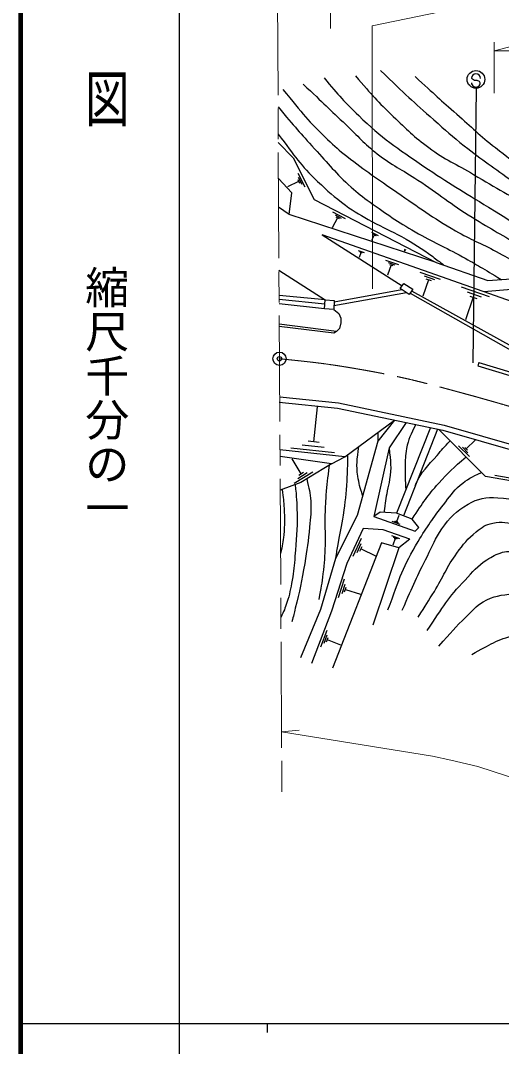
# Model space of a CAD drawing. Units: millimetres, scale not verified. Extents: x 40000 to 680000, y 20000 to 380000.
# Drawn here: x 40000 to 94570, y 202409 to 318759 of the extents above; entities that cross this region are included whole.
import ezdxf
from ezdxf.enums import TextEntityAlignment as Align

# ---------------------------------------------------------------- set-up
doc = ezdxf.new("R2010")
doc.units = ezdxf.units.MM
doc.header["$LTSCALE"] = 1000
doc.header["$PDMODE"] = 32
doc.header["$PDSIZE"] = 500
doc.linetypes.add('CHAIN', pattern=[18.5, 12, -1.5, 3.5, -1.5])
for name, color, linetype, lineweight in [('M-BGD', 7, 'Continuous', 25), ('M-BMK', 2, 'CHAIN', 13), ('M-BMK-SRVR', 3, 'Continuous', 25), ('M-STR-HTXT', 7, 'Continuous', 13), ('M-STR-STRC', 7, 'Continuous', 25), ('M-TTL', 2, 'Continuous', 140), ('M-TTL-BAND', 7, 'Continuous', 25)]:
    doc.layers.add(name, color=color, linetype=linetype, lineweight=lineweight)
doc.layers.add('M-OTRS', color=6, linetype='Continuous')
doc.styles.add('@ＭＳ ゴシック', font='')
doc.styles.get('@ＭＳ ゴシック').set_extended_font_data('@MS Gothic')

msp = doc.modelspace()

# ---------------------------------------------------------------- linework, layer by layer
at = {"layer": 'M-BGD'}
for p, q in [((71461, 301455), (72258, 299901)), ((71549, 300518), (70306, 299881)), ((71449, 300713), (71649, 300324)), ((71505, 300987), (71904, 300210)), ((70479, 296750), (69285, 297584)), ((75401, 297051), (76827, 296312)), ((75683, 296723), (76397, 296354)), ((75966, 296396), (75375, 295255)), ((75788, 296488), (76145, 296304)), ((100132, 285332), (74231, 294436)), ((74231, 294436), (83303, 288689)), ((80126, 294411), (79812, 293805)), ((79826, 294759), (80583, 294366)), ((79976, 294585), (80355, 294389)), ((80032, 294460), (80221, 294362)), ((78321, 292680), (78987, 292446)), ((78608, 292430), (78420, 291897)), ((78465, 292555), (78798, 292438)), ((78524, 292459), (78691, 292400)), ((83626, 292790), (83524, 292593)), ((83527, 292842), (83725, 292739)), ((81414, 291593), (82887, 291075)), ((82047, 291040), (81633, 289862)), ((81731, 291316), (82467, 291058)), ((81863, 291104), (82231, 290975)), ((69325, 290430), (74556, 287094)), ((85296, 290229), (87611, 289415)), ((85793, 289794), (86951, 289387)), ((83084, 288350), (83473, 288950)), ((83473, 288950), (84498, 288285)), ((86291, 289359), (85640, 287508)), ((86001, 289461), (86580, 289257)), ((90006, 288573), (93190, 287454)), ((74556, 287094), (69341, 287562)), ((75560, 286428), (83774, 287903)), ((75589, 286868), (83249, 288244)), ((84109, 287686), (83084, 288350)), ((84498, 288285), (84109, 287686)), ((84225, 287825), (95639, 281378)), ((84375, 288095), (95798, 281772)), ((90690, 287975), (92282, 287416)), ((90976, 287517), (91772, 287237)), ((69343, 287169), (74527, 286648)), ((74487, 286054), (69346, 286622)), ((74487, 286054), (74556, 287094)), ((74556, 287094), (75600, 287024)), ((75600, 287024), (75530, 285984)), ((91374, 287377), (90479, 284829)), ((75530, 285984), (74487, 286054)), ((75850, 283484), (69359, 284327)), ((75549, 283321), (69360, 284066)), ((91997, 279985), (91880, 279597)), ((73264, 270977), (73684, 274940)), ((86500, 272588), (82673, 262884)), ((87307, 272417), (83436, 262600)), ((90574, 270171), (91566, 271156)), ((76815, 269297), (69438, 270079)), ((75635, 269724), (70682, 270249)), ((74449, 270350), (71973, 270613)), ((73883, 270911), (72644, 271042)), ((90942, 269305), (89711, 270544)), ((90758, 269738), (90143, 270357)), ((90728, 270016), (90420, 270326)), ((75302, 268488), (69443, 269322)), ((71851, 267337), (70817, 269048)), ((73180, 267555), (71040, 266262)), ((72515, 267446), (71446, 266800)), ((72119, 267498), (71584, 267175)), ((96832, 266647), (93816, 267165)), ((80077, 262501), (84783, 260843)), ((83076, 261601), (82175, 261952)), ((82886, 261779), (82435, 261955)), ((82809, 261913), (82583, 262001)), ((82696, 261957), (82977, 262678)), ((77732, 258005), (78705, 260070)), ((82104, 260352), (83015, 260025)), ((82494, 260006), (82233, 259278)), ((82299, 260179), (82755, 260016)), ((82380, 260047), (82608, 259965)), ((78182, 258424), (78668, 259456)), ((78510, 258585), (78753, 259101)), ((78631, 258843), (80283, 258064)), ((76091, 253310), (76772, 255448)), ((76475, 253777), (76816, 254845)), ((76774, 253976), (76944, 254510)), ((76859, 254243), (78569, 253698)), ((74070, 247746), (74791, 249634)), ((74439, 248146), (74800, 249090)), ((74718, 248310), (74898, 248782)), ((74808, 248546), (76319, 247969))]:
    msp.add_line(p, q, dxfattribs=at)
for points in [[(69244, 304944), (70918, 303171), (73335, 298458), (87142, 291307)], [(87142, 291307), (70479, 296750), (70792, 299219), (69266, 300854)], [(87142, 291307), (93018, 289290), (122793, 291403), (122597, 293516), (126236, 294650), (143367, 285512), (141245, 281252), (123049, 290559), (92558, 287994)], [(75530, 285984), (76134, 285527), (76337, 285002), (76349, 284481), (76210, 283843), (75850, 283484), (75549, 283321)], [(91880, 279597), (121577, 270636), (144616, 264100), (152112, 262374), (156741, 261518), (165617, 260472), (174889, 259914), (184362, 259769), (190194, 259965), (209168, 261323), (246940, 264605), (256658, 265486)], [(91997, 279985), (121691, 271025), (144716, 264493), (152194, 262771), (156802, 261919), (165653, 260876), (174904, 260319), (184358, 260174), (190173, 260370), (209136, 261727), (246904, 265009), (256622, 265890)], [(69405, 276079), (76069, 275400), (88067, 272870), (101396, 269062), (111230, 265723)], [(69344, 275482), (75976, 274807), (87923, 272288), (101217, 268489), (111037, 265155)], [(82420, 273448), (80553, 271045), (78179, 262634), (75724, 257759), (74038, 251964), (71777, 246491)], [(75302, 268488), (76815, 269297), (82420, 273448)], [(83747, 273168), (81820, 270291), (80077, 262501)], [(107863, 266233), (97777, 266180), (92769, 267040), (87458, 272385)], [(75302, 268488), (71807, 266375), (69464, 265489)], [(82673, 262884), (80807, 263000), (80077, 262501)], [(84783, 260843), (85201, 261272), (84447, 262223), (82673, 262884)], [(84162, 259932), (81160, 261010), (78888, 261161), (77007, 257170), (75285, 251770), (73016, 245823)], [(82928, 258970), (80971, 259544), (75389, 245328)], [(84162, 259932), (82928, 258970), (79980, 250205)]]:
    msp.add_lwpolyline(points, dxfattribs=at)
for points, knots in [([(80846, 313073), (83732, 310342), (84482, 309597), (86910, 307478), (88241, 306316), (88962, 305634), (90353, 304544), (92444, 302905), (93684, 302078), (95831, 300514), (98052, 298895), (99125, 297712), (101543, 296405), (104413, 294856), (106321, 294630), (109251, 293197), (111080, 292303), (111711, 291983), (113863, 290769)], [0, 0, 0, 0, 1, 1, 1, 2, 2, 2, 3, 3, 3, 4, 4, 4, 5, 5, 5, 6, 6, 6, 6]), ([(74441, 312257), (76154, 310178), (76747, 309559), (78373, 307972), (80992, 305417), (82746, 304284), (85768, 302221), (88567, 300310), (90222, 299369), (93104, 297584), (97930, 294597), (99535, 293702), (105609, 290183)], [0, 0, 0, 0, 1, 1, 1, 2, 2, 2, 3, 3, 3, 4, 4, 4, 4]), ([(77989, 312486), (79950, 310240), (80510, 309572), (82293, 307869), (83805, 306426), (84637, 305584), (86323, 304348), (88192, 302979), (89415, 302476), (91410, 301296), (94074, 299720), (95583, 298865), (98257, 297305), (100718, 295870), (102111, 295090), (104556, 293627), (106587, 292412), (107232, 292018), (109730, 290476)], [0, 0, 0, 0, 1, 1, 1, 2, 2, 2, 3, 3, 3, 4, 4, 4, 5, 5, 5, 6, 6, 6, 6]), ([(84758, 312408), (87039, 310327), (87626, 309789), (89492, 308143), (91191, 306646), (92085, 305735), (93875, 304348), (96361, 302421), (97736, 301288), (100448, 299692), (102498, 298486), (103750, 297998), (105886, 296953), (108214, 295815), (109567, 295279), (111873, 294097), (114095, 292957), (114822, 292545), (117483, 291026)], [0, 0, 0, 0, 1, 1, 1, 2, 2, 2, 3, 3, 3, 4, 4, 4, 5, 5, 5, 6, 6, 6, 6]), ([(69760, 310947), (72044, 308192), (72660, 307293), (74846, 305274), (75682, 304502), (76140, 304056), (77037, 303357), (79188, 301680), (80466, 300837), (82711, 299288), (85271, 297521), (86666, 296458), (89362, 294906), (91115, 293896), (92204, 293528), (93979, 292558), (95901, 291507), (96528, 291113), (98805, 289701)], [0, 0, 0, 0, 1, 1, 1, 2, 2, 2, 3, 3, 3, 4, 4, 4, 5, 5, 5, 6, 6, 6, 6]), ([(72081, 311547), (74432, 309296), (75027, 308722), (76933, 306930), (78304, 305642), (78969, 304799), (80454, 303644), (82147, 302327), (83284, 301856), (85071, 300670), (87508, 299053), (88768, 297987), (91253, 296445), (93440, 295087), (94681, 294345), (96965, 293158), (99567, 291806), (100522, 291423), (103800, 290055)], [0, 0, 0, 0, 1, 1, 1, 2, 2, 2, 3, 3, 3, 4, 4, 4, 5, 5, 5, 6, 6, 6, 6]), ([(69221, 308953), (71178, 306648), (71701, 306030), (73359, 304218), (74943, 302487), (75759, 301438), (77507, 299875), (78309, 299157), (78782, 298777), (79659, 298153), (81610, 296764), (82713, 295990), (84784, 294788), (86830, 293601), (88082, 293129), (90145, 291971), (91873, 291001), (92437, 290665), (94518, 289396)], [0, 0, 0, 0, 1, 1, 1, 2, 2, 2, 3, 3, 3, 4, 4, 4, 5, 5, 5, 6, 6, 6, 6]), ([(69238, 305882), (71174, 303286), (71735, 302394), (73712, 300509), (74885, 299391), (75561, 298775), (76863, 297810), (77971, 296989), (78673, 296643), (79876, 295971), (81165, 295250), (81955, 294974), (83241, 294249), (84666, 293446), (85440, 292944), (86762, 291980), (87283, 291600), (87463, 291474), (88078, 290986)], [0, 0, 0, 0, 1, 1, 1, 2, 2, 2, 3, 3, 3, 4, 4, 4, 5, 5, 5, 6, 6, 6, 6]), ([(84834, 272939), (84259, 271768), (84002, 271334), (83794, 270214), (83643, 269401), (83661, 268929), (83637, 268102), (83608, 267100), (83640, 266746), (83720, 265539)], [0, 0, 0, 0, 1, 1, 1, 2, 2, 2, 3, 3, 3, 3]), ([(84768, 265977), (84794, 266065), (84812, 266093), (84843, 266167), (85452, 267631), (86234, 268220), (87254, 269435), (87814, 270102), (88009, 270332), (88732, 271103)], [0, 0, 0, 0, 1, 1, 1, 2, 2, 2, 3, 3, 3, 3]), ([(78819, 264901), (78490, 265850), (78404, 266206), (78272, 267070), (78074, 268375), (78194, 268940), (78370, 270448)], [0, 0, 0, 0, 1, 1, 1, 2, 2, 2, 2]), ([(81820, 270291), (81963, 268664), (82102, 268090), (81881, 266707), (81800, 266205), (81711, 265932), (81614, 265432), (81430, 264478), (81398, 264155), (81238, 262973)], [0, 0, 0, 0, 1, 1, 1, 2, 2, 2, 3, 3, 3, 3]), ([(77090, 269500), (77087, 268106), (77076, 267714), (77010, 266571), (76923, 265043), (76821, 264188), (76599, 262673), (76407, 261370), (76221, 260653), (75996, 259355), (75888, 258732), (75854, 258535), (75724, 257759)], [0, 0, 0, 0, 1, 1, 1, 2, 2, 2, 3, 3, 3, 4, 4, 4, 4]), ([(84447, 262223), (85730, 264177), (86126, 264821), (87446, 266287), (88571, 267538), (89044, 267969), (90556, 269267)], [0, 0, 0, 0, 1, 1, 1, 2, 2, 2, 2]), ([(75019, 268317), (74813, 266700), (74748, 266258), (74654, 264931), (74583, 263927), (74549, 263363), (74532, 262357), (74512, 261151), (74604, 260474), (74561, 259268), (74516, 257997), (74457, 257284), (74306, 256022), (74169, 254875), (74103, 254486), (73854, 253100)], [0, 0, 0, 0, 1, 1, 1, 2, 2, 2, 3, 3, 3, 4, 4, 4, 5, 5, 5, 5]), ([(72473, 266778), (72759, 265635), (72846, 265241), (72924, 264235), (73012, 263096), (72899, 262451), (72793, 261314), (72642, 259687), (72513, 258778), (72246, 257166), (71915, 255174), (71659, 254068), (71176, 252106), (71028, 251504), (70983, 251305), (70785, 250567)], [0, 0, 0, 0, 1, 1, 1, 2, 2, 2, 3, 3, 3, 4, 4, 4, 5, 5, 5, 5]), ([(81679, 251921), (83047, 255589), (83399, 256856), (85122, 259694), (86144, 261378), (86775, 262292), (87991, 263842), (88696, 264740), (89021, 265325), (89895, 266059), (90735, 266764), (91169, 266979), (92294, 267518)], [0, 0, 0, 0, 1, 1, 1, 2, 2, 2, 3, 3, 3, 4, 4, 4, 4]), ([(69676, 265569), (69822, 264565), (69853, 264263), (69904, 263421), (69974, 262259), (69983, 261599), (69857, 260441), (69766, 259602), (69716, 259293), (69504, 258308)], [0, 0, 0, 0, 1, 1, 1, 2, 2, 2, 3, 3, 3, 3]), ([(71166, 266133), (71318, 264605), (71342, 264152), (71373, 262879), (71420, 260972), (71290, 259903), (71138, 258001), (71054, 256934), (71017, 256331), (70817, 255280), (70627, 254284), (70551, 253713), (70226, 252752), (69997, 252077), (69899, 251831), (69545, 251059)], [0, 0, 0, 0, 1, 1, 1, 2, 2, 2, 3, 3, 3, 4, 4, 4, 5, 5, 5, 5]), ([(83315, 251889), (84623, 254849), (84952, 255671), (86158, 258019), (86780, 259231), (87015, 259983), (87801, 261096), (88724, 262403), (89391, 263109), (90775, 263914), (91937, 264590), (92796, 264698), (94139, 264644), (95999, 264569), (97033, 264130), (98730, 263366), (101134, 262283), (102156, 261088), (104390, 259688), (105979, 258692), (106782, 257966), (108486, 257184), (110767, 256137), (112291, 256184), (114589, 255175), (117507, 253895), (118879, 252644), (121762, 251289), (124500, 250002), (126047, 249268), (128936, 248367), (131549, 247552), (133172, 247714), (135796, 246933), (138068, 246256), (139344, 245819), (141456, 244742), (143641, 243628), (144768, 242792), (146673, 241247), (148425, 239826), (149390, 238978), (150846, 237256), (152024, 235863), (152424, 235289), (153585, 233473)], [0, 0, 0, 0, 1, 1, 1, 2, 2, 2, 3, 3, 3, 4, 4, 4, 5, 5, 5, 6, 6, 6, 7, 7, 7, 8, 8, 8, 9, 9, 9, 10, 10, 10, 11, 11, 11, 12, 12, 12, 13, 13, 13, 14, 14, 14, 15, 15, 15, 15]), ([(85101, 251097), (86009, 252497), (86243, 252869), (86953, 254018), (87986, 255689), (88344, 256767), (89510, 258348), (90267, 259376), (90687, 259998), (91701, 260774), (92359, 261278), (92764, 261606), (93579, 261765), (94633, 261970), (95281, 261812), (96317, 261530), (98125, 261039), (98963, 260288), (100621, 259417), (101757, 258821), (102323, 258359), (103464, 257774), (104792, 257094), (105557, 256743), (106960, 256235), (109987, 255138), (111832, 254965), (114837, 253809), (116079, 253332), (116729, 252940), (117863, 252244), (119171, 251442), (119727, 250737), (120993, 249871), (122508, 248833), (123288, 248034), (125036, 247471), (127446, 246695), (128970, 247106), (131479, 246767), (133212, 246532), (134208, 246474), (135887, 245984), (138656, 245176), (140064, 244266), (142564, 242828), (144508, 241710), (145487, 240889), (147194, 239437), (148992, 237907), (149914, 236887), (151185, 234898), (151540, 234344), (151689, 234140), (152046, 233451)], [0, 0, 0, 0, 1, 1, 1, 2, 2, 2, 3, 3, 3, 4, 4, 4, 5, 5, 5, 6, 6, 6, 7, 7, 7, 8, 8, 8, 9, 9, 9, 10, 10, 10, 11, 11, 11, 12, 12, 12, 13, 13, 13, 14, 14, 14, 15, 15, 15, 16, 16, 16, 17, 17, 17, 18, 18, 18, 18]), ([(86150, 249570), (87984, 252325), (88493, 253296), (90445, 255299), (91361, 256239), (91777, 256913), (92897, 257595), (93555, 257995), (93932, 258238), (94671, 258455), (95024, 258560), (95242, 258553), (95610, 258534), (96889, 258467), (97548, 258041), (98766, 257647), (99780, 257319), (100314, 257042), (101296, 256630), (102398, 256167), (103035, 255943), (104087, 255378), (104695, 255051), (104913, 254655), (105548, 254386), (106629, 253929), (107330, 253965), (108469, 253682), (109836, 253342), (110613, 253193), (111965, 252795), (113680, 252291), (114655, 252021), (116295, 251308), (117258, 250890), (117731, 250518), (118616, 249952), (119996, 249070), (120641, 248391), (121981, 247448), (122804, 246869), (123227, 246477), (124120, 246013), (124904, 245606), (125368, 245386), (126233, 245205), (127591, 244920), (128392, 245025), (129780, 244996), (131186, 244967), (131975, 245120), (133380, 245048), (134099, 245012), (134504, 244951), (135206, 244787), (136499, 244485), (137180, 244140), (138388, 243588), (139499, 243080), (140049, 242647), (141048, 241944), (142652, 240816), (143517, 240134), (145013, 238866), (147558, 236710), (148320, 235735), (150986, 232763)], [0, 0, 0, 0, 1, 1, 1, 2, 2, 2, 3, 3, 3, 4, 4, 4, 5, 5, 5, 6, 6, 6, 7, 7, 7, 8, 8, 8, 9, 9, 9, 10, 10, 10, 11, 11, 11, 12, 12, 12, 13, 13, 13, 14, 14, 14, 15, 15, 15, 16, 16, 16, 17, 17, 17, 18, 18, 18, 19, 19, 19, 20, 20, 20, 21, 21, 21, 22, 22, 22, 22]), ([(87472, 247798), (88893, 249422), (89280, 249915), (90576, 251137), (91300, 251820), (91621, 252328), (92480, 252832), (93674, 253533), (94527, 253573), (95897, 253771), (97312, 253976), (98120, 254098), (99549, 254032), (102311, 253904), (103859, 253592), (106539, 252910), (109293, 252210), (110797, 251644), (113425, 250563), (115246, 249814), (116257, 249353), (117964, 248372), (119537, 247468), (120334, 246823), (121877, 245868), (122995, 245175), (123510, 244519), (124772, 244146), (125733, 243862), (126331, 244014), (127328, 243911), (129910, 243646), (131375, 243601), (133927, 243129), (135689, 242803), (136660, 242452), (138283, 241694), (140967, 240442), (142379, 239458), (144596, 237495), (146747, 235589), (147470, 234615), (149421, 231939)], [0, 0, 0, 0, 1, 1, 1, 2, 2, 2, 3, 3, 3, 4, 4, 4, 5, 5, 5, 6, 6, 6, 7, 7, 7, 8, 8, 8, 9, 9, 9, 10, 10, 10, 11, 11, 11, 12, 12, 12, 13, 13, 13, 14, 14, 14, 14]), ([(91198, 246859), (93308, 248045), (94073, 248502), (96089, 249089), (97918, 249622), (99000, 249764), (100902, 249872), (102752, 249976), (103811, 249879), (105636, 249559), (108314, 249088), (109742, 248484), (112327, 247641), (115080, 246744), (116664, 246317), (119291, 245098), (121150, 244236), (121818, 242955), (123790, 242399), (126480, 241639), (128146, 242101), (130911, 241694), (132896, 241402), (134032, 241238), (135920, 240560), (139086, 239421), (140674, 238225), (143314, 236138), (144995, 234810), (145623, 234264), (147384, 232461)], [0, 0, 0, 0, 1, 1, 1, 2, 2, 2, 3, 3, 3, 4, 4, 4, 5, 5, 5, 6, 6, 6, 7, 7, 7, 8, 8, 8, 9, 9, 9, 10, 10, 10, 10])]:
    msp.add_open_spline(points, degree=3, knots=knots, dxfattribs=at)
msp.add_open_spline([(80550, 272063), (80552, 271554), (80552, 271554), (80553, 271045)], degree=3, dxfattribs=at)
msp.add_point((69381, 280401), dxfattribs=at)
msp.add_point((69381, 280401), dxfattribs=at)
msp.add_point((69381, 280401), dxfattribs=at)
at = {"layer": 'M-BMK'}
msp.add_line((69147, 322290), (69655, 231273), dxfattribs=at)
msp.add_open_spline([(69381, 280401), (73808, 279954), (75086, 279790), (78707, 279164), (83332, 278366), (85880, 277667), (90409, 276435), (95407, 275075), (98171, 274184), (103126, 272674), (113013, 269662), (118463, 267688), (128362, 264714), (134728, 262801), (138202, 261352), (144700, 259952), (152862, 258194), (157475, 257246), (165785, 256437), (172179, 255814), (175786, 255452), (182209, 255571), (192866, 255770), (198814, 256515), (209437, 257400), (216703, 258006), (220766, 258424), (228025, 259106), (242676, 260483), (250876, 261329), (265524, 262732)], degree=3, knots=[0, 0, 0, 0, 1, 1, 1, 2, 2, 2, 3, 3, 3, 4, 4, 4, 5, 5, 5, 6, 6, 6, 7, 7, 7, 8, 8, 8, 9, 9, 9, 10, 10, 10, 10], dxfattribs=at)
at = {"layer": 'M-BMK-SRVR'}
msp.add_circle((69381, 280401), 750, dxfattribs=at)
at = {"layer": 'M-OTRS'}
msp.add_point((69381, 280401), dxfattribs=at)
at = {"layer": 'M-STR-HTXT'}
for p, q in [((75189, 322434), (75189, 317844)), ((93745, 316313), (93745, 310522)), ((93745, 315305), (95676, 315824)), ((93745, 315305), (186076, 315393)), ((69617, 238096), (71607, 238298))]:
    msp.add_line(p, q, dxfattribs=at)
for points in [[(79954, 288328), (79915, 318142), (113524, 325107)], [(69617, 238096), (86754, 235318), (88827, 234883), (91871, 234152), (98487, 231987), (110590, 227005), (114033, 225571), (118859, 223901), (122876, 222728), (126423, 221762), (142239, 218036)]]:
    msp.add_lwpolyline(points, dxfattribs=at)
at = {"layer": 'M-STR-STRC'}
for p, q in [((91272, 312090), (91172, 312208)), ((91517, 311951), (91272, 312090)), ((91817, 311949), (91517, 311951)), ((92062, 311837), (91817, 311949)), ((92168, 311701), (92062, 311837)), ((91692, 311099), (91335, 279922))]:
    msp.add_line(p, q, dxfattribs=at)
msp.add_circle((91671, 312080), 1000, dxfattribs=at)
for centre, start, end in [((91672, 312205), 359.55488, 179.55488), ((91668, 311705), 179.55488, 359.55488)]:
    msp.add_arc(centre, 500, start, end, dxfattribs=at)
at = {"layer": 'M-TTL'}
msp.add_line((40000, 380000), (40000, 20000), dxfattribs=at)
at = {"layer": 'M-TTL-BAND'}
for p, q in [((58000, 370000), (58000, 20000)), ((40000, 205000), (579000, 205000)), ((68000, 205000), (68000, 204000))]:
    msp.add_line(p, q, dxfattribs=at)

# ---------------------------------------------------------------- texts
at = {"layer": 'M-TTL-BAND', "style": '@ＭＳ ゴシック', "width": 1.4}
msp.add_text('平  面  図', height=3666, rotation=270, dxfattribs=at).set_placement((49777, 306475), align=Align.MIDDLE_RIGHT)
at = {"layer": 'M-TTL-BAND', "style": '@ＭＳ ゴシック'}
msp.add_text('縮尺千分の一', height=3666, rotation=270, dxfattribs=at).set_placement((49777, 261030), align=Align.MIDDLE_RIGHT)

doc.saveas('drawing.dxf')
